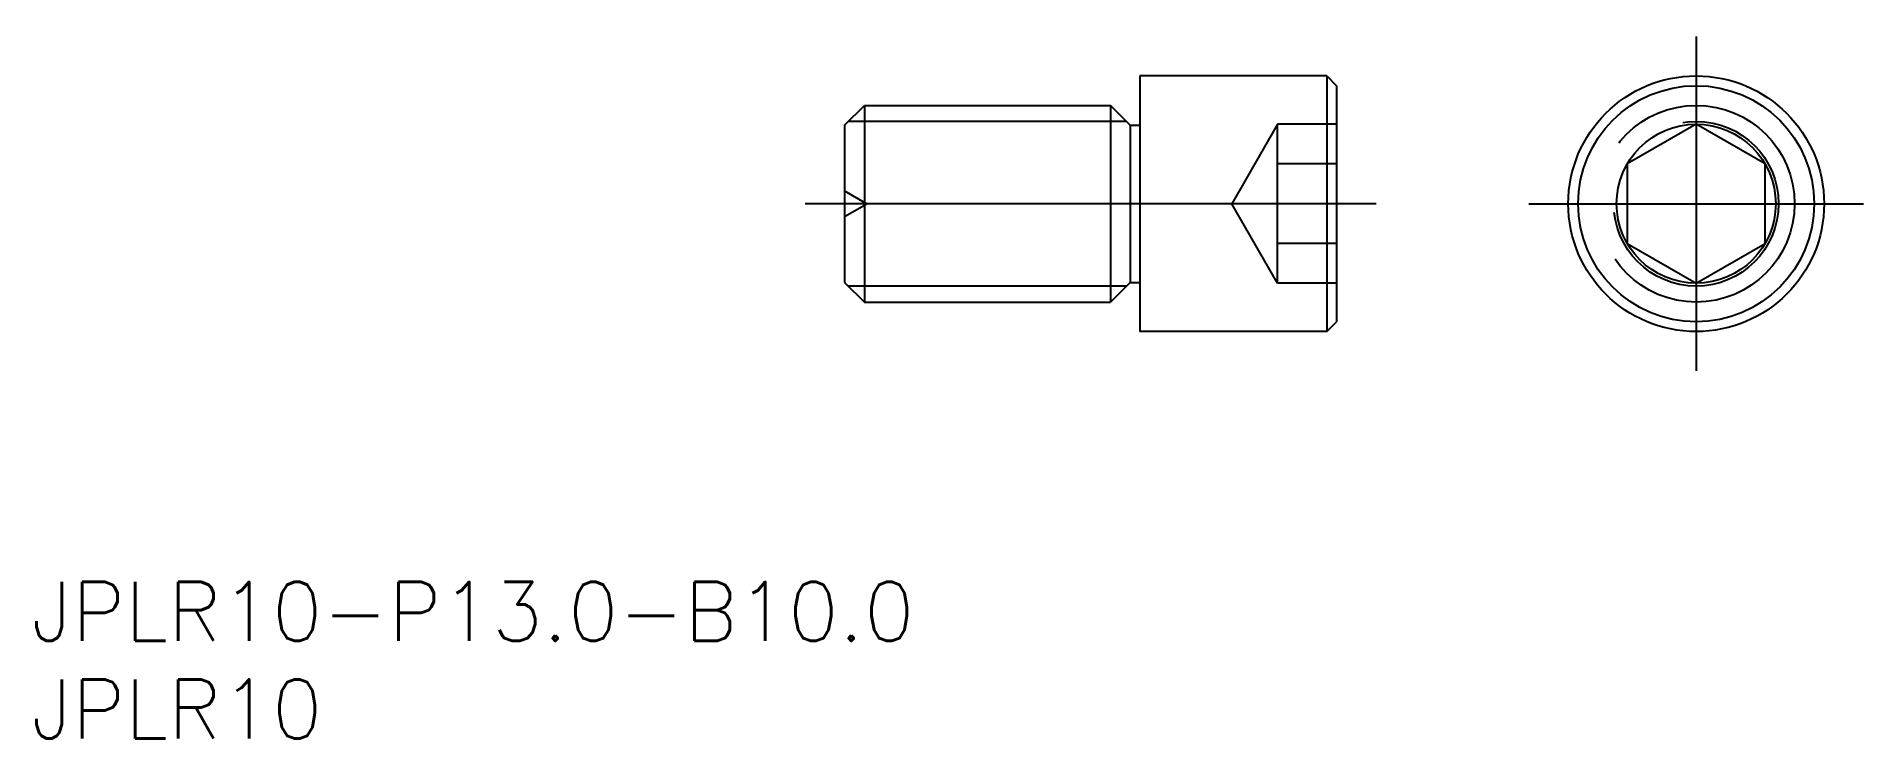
# Model space of a CAD drawing. Extents: x -84.3 to 8.5, y -27.2 to 8.5.
import ezdxf

# ---------------------------------------------------------------- set-up
doc = ezdxf.new("R2010")
doc.units = 0
doc.linetypes.add('CENTER', pattern=[50.8, 31.75, -6.35, 6.35, -6.35])
doc.linetypes.add('DASHED', pattern=[19.05, 12.7, -6.35])
doc.layers.get('0').update_dxf_attribs({"linetype": 'CONTINUOUS'})
doc.layers.add('CENTER', color=1, linetype='CENTER')
doc.styles.get("Standard").update_dxf_attribs({"font": 'txt.shx', "height": 3, "bigfont": 'bigfont.shx'})

msp = doc.modelspace()

# ---------------------------------------------------------------- linework, layer by layer
at = {"color": 7, "linetype": 'CONTINUOUS'}
for p, q in [((-18.768, 6.5), (-28.268, 6.5)), ((-28.268, 6.5), (-28.268, -6.5)), ((-18.768, 6.5), (-18.268, 6)), ((-18.768, 6.5), (-18.768, -6.5)), ((-18.268, 6), (-18.268, -6)), ((-43.268, 4), (-42.268, 5)), ((-42.268, 5), (-29.768, 5)), ((-42.268, 5), (-42.268, -5)), ((-28.768, 4), (-29.768, 5)), ((-29.768, 5), (-29.768, -5)), ((-43.268, 4), (-43.268, -4)), ((-28.768, 4), (-28.768, -4)), ((-28.768, 4), (-28.268, 4)), ((0, 4.041), (-3.5, 2.021)), ((3.5, 2.021), (0, 4.041)), ((-3.5, 2.021), (-3.5, -2.021)), ((3.5, -2.021), (3.5, 2.021)), ((-3.5, -2.021), (0, -4.041)), ((0, -4.041), (3.5, -2.021)), ((-43.268, -4), (-42.268, -5)), ((-28.768, -4), (-29.768, -5)), ((-28.768, -4), (-28.268, -4)), ((-42.268, -5), (-29.768, -5)), ((-18.768, -6.5), (-18.268, -6)), ((-18.768, -6.5), (-28.268, -6.5))]:
    msp.add_line(p, q, dxfattribs=at)
at = {"color": 3, "linetype": 'CONTINUOUS'}
for p, q in [((-28.956, 4.188), (-43.08, 4.188)), ((-28.956, -4.188), (-43.08, -4.188))]:
    msp.add_line(p, q, dxfattribs=at)
at = {"color": 3, "linetype": 'DASHED'}
for p, q in [((-21.268, 4.041), (-23.601, 0)), ((-18.268, 4.041), (-21.268, 4.041)), ((-21.268, -4.041), (-21.268, 4.041)), ((-18.268, 2.021), (-21.268, 2.021)), ((-43.268, 0.65), (-42.142, 0)), ((-21.268, -4.041), (-23.601, 0)), ((-43.268, -0.65), (-42.142, 0)), ((-18.268, -2.021), (-21.268, -2.021)), ((-18.268, -4.041), (-21.268, -4.041))]:
    msp.add_line(p, q, dxfattribs=at)
at = {"color": 7, "linetype": 'CONTINUOUS'}
for radius in [6.5, 6, 4.041]:
    msp.add_circle((0, 0), radius, dxfattribs=at)
at = {"color": 3, "linetype": 'DASHED'}
for radius in [5, 4.188]:
    msp.add_circle((0, 0), radius, dxfattribs=at)
at = {"layer": 'CENTER', "color": 1, "linetype": 'CENTER'}
for p, q in [((0, 8.5), (0, -8.5)), ((-16.268, 0), (-45.268, 0)), ((-8.5, 0), (8.5, 0))]:
    msp.add_line(p, q, dxfattribs=at)

# ---------------------------------------------------------------- texts
at = {"color": 7, "linetype": 'CONTINUOUS'}
for s, p in [('JPLR10-P13.0-B10.0', (-84.588, -22.229)), ('JPLR10', (-84.588, -27.185))]:
    msp.add_text(s, height=3, dxfattribs=at).set_placement(p)

doc.saveas('drawing.dxf')
